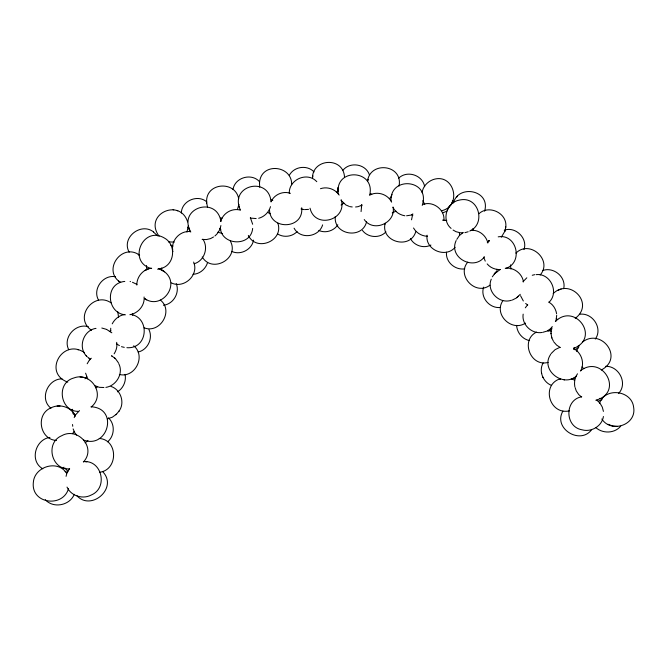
<?xml version="1.0" encoding="UTF-8"?>
<svg xmlns="http://www.w3.org/2000/svg" width="667" height="667" viewBox="0 0 667 667"><rect width="100%" height="100%" fill="white"/><g stroke="black" fill="none" stroke-linecap="round" stroke-linejoin="round"><path stroke-width="1" d="M427.063 235.209C424.996 249.992 445.831 258.496 455.127 247.29M446.506 252.168C445.381 262.031 455.236 270.368 464.774 268.851M361.072 211.597L361.747 204.611M367.475 181.424C369.843 160.705 403.268 164.357 399.041 186.068M385.159 223.228C380.282 241.813 410.163 250.158 415.741 231.791M391.062 200.892C389.695 175.479 430.982 179.281 422.228 205.419M411.531 219.827L412.798 213.824M556.703 315.266L555.978 321.069M291.654 184.651C292.296 164.824 260.08 161.839 259.496 183.575M146.807 269.835L146.473 265.533M110.589 331.732L110.73 328.231M510.48 264.857L510.905 269.051M338.311 194.08C334.184 167.267 375.771 169.243 369.693 195.164M338.119 189.17L338.211 187.652L337.902 190.679L338.202 187.702M335.218 217.217C334.05 235.201 362.573 239.445 366.6 221.652M443.914 220.544C445.114 209.58 432.925 200.592 422.711 204.486M206.712 203.118C204.544 182.5 235.418 179.932 238.686 198.841M551.034 333.7L551.301 328.864L552.209 326.48M181.332 213.081C181.474 200.867 197.715 193.922 206.82 201.909M523.161 314.132C521.469 324.562 531.749 334.225 542.038 332.474M335.234 217.033L335.284 216.508M151.426 268.543C127.114 262.114 142.688 224.996 164.516 238.102C176.271 244.514 175.037 264.09 161.848 268.234M136.835 285.076C136.618 276.755 143.313 268.876 151.684 268.209M312.573 177.464L312.748 175.646L312.54 177.764M289.303 193.422C288.569 179.623 307.312 171.236 316.8 181.691M188.269 226.055L186.968 232.074M422.128 192.721C422.678 186.743 427.472 181.741 432.916 179.673C453.994 172.236 462.631 205.811 441.721 210.722M563.69 288.719C566.475 276.972 553.502 266.425 542.496 270.594M391.104 197.424L391.771 194.514L391.087 197.474M484.601 211.197C490.97 189.903 458.121 184.067 453.493 202.935M501.276 237.235L504.986 231.074M505.744 227.339C507.845 213.307 489.061 204.335 478.964 213.682M368.017 179.248L367.684 180.715L367.942 179.606M504.919 231.391L505.836 226.855M361.497 206.045L361.656 205.286L361.314 206.762M233.025 189.57C234.626 177.555 251.459 172.645 259.446 181.624M576.772 351.576L577.322 349.108L579.34 345.389M391.421 195.99L391.762 194.564M385.034 223.829L384.926 224.279M523.995 249.558C527.989 238.177 515.466 226.196 504.235 230.19M66.066 476.355L66.758 473.662L69.368 468.918M469.751 231.074C486.343 223.72 478.748 195.206 459.196 200.142C446.707 202.326 441.112 220.06 451.092 228.406M253.56 240.112C251.918 249.65 240.487 255.594 231.716 251.392M252.66 228.422C250.917 247.073 221.711 245.606 220.352 228.131M456.161 240.529C448.057 257.687 474.029 271.327 484.475 256.737M238.969 204.369L237.594 208.796M220.902 225.546C220.202 229.598 218.126 233.392 214.907 235.976M573.628 349.375L574.195 347.399M603.427 416.5C601.993 426.13 591.329 432.441 582.133 429.823C564.615 427.013 564.482 399.566 581.724 396.807M483.675 287.11C479.957 297.349 489.62 308.654 500.258 307.479M491.271 279.19C486.076 291.154 499.4 304.577 511.489 300.217M220.777 221.436C222.836 213.232 231.933 207.879 240.12 210.047M599.5 403.402C604.827 386.877 631.941 390.203 633.65 407.429C636.718 425.046 611.08 433.517 601.834 419.001M562.906 411.122C552.86 428.256 579.665 444.989 591.354 430.073M207.612 262.398C205.778 268.859 199.808 274.12 192.971 274.287M270.502 206.653C268.868 212.239 264.332 216.8 258.688 218.284M74.195 417.592L75.296 415.149L79.515 410.605M451.767 203.143L452.835 200.7M580.615 371.052C584.951 363.357 581.574 352.785 573.828 348.674M74.287 494.297C69.868 505.478 53.31 508.821 45.264 499.633M68.518 488.603C62.89 508.129 30.79 503.868 33.35 482.383C34.434 466.583 57.62 459.38 66.5 473.078M118.768 411.447C125.338 403.227 120.935 389.553 110.98 386.435M322.628 224.871C319.043 237.194 300.283 239.795 294.105 228.214M271.194 201.542C274.287 194.472 283.142 190.712 290.395 193.347M129.873 314.699C138.111 313.398 144.972 305.428 144.089 296.99M577.472 373.795C574.837 377.564 573.987 382.249 574.837 386.743M543.171 362.923C538.419 370.91 543.03 382.308 551.626 385.434M550.709 354.327C539.803 369.843 563.173 387.844 576.255 376.163M449.391 206.395L447.165 210.238M502.801 300.809C493.43 314.616 511.956 332.183 525.488 323.111M456.812 239.37L459.388 235.526L463.198 232.566M87.177 363.765L89.42 360.022L91.321 358.229M595.306 339.069C603.151 328.306 592.438 312.223 579.531 314.282M112.223 323.837C114.657 319.126 119.16 315.341 124.487 314.582M83.458 461.981C96.832 447.349 77.397 426.78 61.823 435.676C44.714 442.696 51.517 470.443 69.668 468.851M467.784 262.114C456.17 275.488 475.638 296.281 489.953 285.168M492.296 276.83L495.248 272.928M72.57 433.683L74.062 431.457M114.14 353.835C116.291 350.483 117.484 346.315 116.667 342.346M289.336 175.296C294.039 166.416 307.179 164.624 314.074 171.928M525.304 307.82L527.655 304.719M555.361 321.469C574.837 302.176 600.909 337.694 573.562 348.457M337.827 224.787C333.95 230.899 325.379 233.558 318.809 230.415M522.945 281.782L526.813 277.797M618.643 393.405C628.047 383.458 618.968 365.791 605.611 366.316M551.117 353.577L555.119 349.625L559.888 347.34M107.512 418.818L112.339 417.208L116.4 414.207M115.941 414.757L119.301 410.814M91.179 407.045C106.395 394.589 90.704 371.469 73.887 377.964C55.586 382.816 60.23 411.697 78.373 411.364M84.967 378.798L86.702 376.847M495.356 272.92L496.406 271.828L494.205 273.945L500.158 269.543M549.208 302.093C559.38 292.146 550.358 272.878 536.101 274.637M540.178 274.996C553.101 260.113 529.656 239.386 516.025 253.051M144.147 327.822C160.088 334.042 174.012 310.605 160.305 300.025M520.268 294.314L516.316 298.057L512.348 300.033M487.285 242.471L489.403 240.453M516.583 252.526L516.083 253.01M488.327 241.579L488.911 240.987L487.56 242.288L489.128 240.77M297.115 231.582C292.196 236.735 283.884 237.802 277.814 234.075M385.951 231.849C379.79 238.669 367.842 237.777 362.448 230.415M580.498 370.669C602.418 354.052 624.562 392.363 595.798 400.233M496.406 271.828L495.381 272.82M553.201 293.588C569.543 277.422 595.272 303.377 575.212 318.376M516.817 297.632L518.384 296.215M342.946 170.26C350 161.447 365.624 163.89 369.326 174.637M107.62 441.804C114.674 435.96 115.283 423.995 108.354 417.809M341.07 205.027L343.83 203.152M551.392 328.097L547.274 331.024L542.913 332.283M62.648 468.417L63.999 467.208M620.71 426.188C614.54 433.583 602.643 433.825 595.664 427.464M336.376 192.463L338.386 190.929M85.118 442.813L87.969 440.654M548.124 331.266L551.317 329.323M398.633 178.197C407.07 169.977 422.77 175.029 424.662 186.702M582.675 341.921C601.275 327.73 624.512 357.937 601.267 369.993M392.254 212.923L396.015 211.122M574.887 349.75L578.731 347.607M117.459 391.846C123.278 388.336 126.53 381.032 125.037 374.354M71.202 410.255L72.678 409.28M149.033 268.618L144.981 270.368M536.551 332.108C520.118 339.995 530.423 367.292 548.124 362.398M109.363 331.582L110.864 330.657M389.386 198.433L390.845 197.582M95.856 387.835L97.382 386.985M213.54 236.968L210.555 238.594L206.411 239.578L202.126 239.436M506.111 268.276C523.553 262.373 516.783 233.483 498.207 236.843M572.686 378.614L575.004 377.822M598.374 401.1L601.801 399.816M442.755 212.79L446.832 211.289M362.006 205.069L358.079 206.67L355.569 206.987M194.08 263.773C204.285 261.022 208.863 247.715 202.868 239.161M430.915 245.047C423.753 248.774 414.265 245.673 410.43 238.619M561.18 289.078L558.129 290.212M369.877 195.014C377.572 190.954 387.827 194.314 391.621 202.143M138.136 352.034C147.665 349.967 153.285 338.336 148.933 329.573M105.861 387.394C116.341 385.793 123.804 373.328 118.743 363.623M560.647 378.648C540.77 384.384 549.099 415.174 569.376 410.897M464.899 232.675L468.192 231.741M96.006 328.364C83.225 330.123 77.347 348.082 87.202 356.72M412.398 214.882L406.578 215.783M532.258 275.271L534.709 274.662M163.407 305.269C173.345 304.185 180.015 292.821 176.246 283.575M157.595 269.201L161.923 268.217M99.658 472.244C118.309 469.952 118.276 439.686 99.216 438.452M320.477 188.703C327.28 186.36 335.193 189.086 339.178 195.064M124.787 281.424C104.202 283.3 106.853 313.565 125.438 314.816M49.933 437.419C35.276 439.286 29.24 461.306 42.83 468.818M174.304 242.113L168.376 241.871M256.161 218.559L250.292 218.067M75.271 416.225C71.602 406.987 59.638 403.402 51.067 407.812C35.243 414.232 39.678 439.72 56.528 440.445M442.529 220.135L446.773 220.41M470.777 230.332C478.623 229.481 486.268 235.384 487.835 243.063M62.031 378.856C47.699 378.798 39.145 399.008 50.925 408.196M305.161 209.58L308.521 209.38M126.888 347.707C148.266 349.158 150.217 317.334 130.649 314.424M505.236 268.267C513.715 267.075 522.211 273.453 523.478 281.916M190.387 231.624C180.29 230.365 170.96 240.195 172.728 250.183M60.072 405.986L57.104 406.053M91.062 406.77C119.11 408.137 107.954 449.358 83.517 440.012M187.652 221.944C179.965 197.482 143.122 214.124 159.071 236.243M103.91 387.494L99.366 387.335L95.148 385.801M462.865 232.733L460.255 232.766L456.061 231.707L453.068 230.032M171.227 282.841C183.75 289.203 199.3 275.204 193.63 262.056M83.342 461.672C101.943 459.596 108.371 487.902 91.304 494.989C82.808 499.625 71.061 495.998 67.008 487.085M85.584 461.747L86.902 461.789M220.443 218.059L222.128 218.126M500.175 269.568C495.298 269.76 490.262 267.75 487.177 263.915M115.591 276.763C103.193 274.245 92.179 289.128 98.549 300.133M617.442 426.38L612.756 426.013L607.945 424.279M577.539 346.373L578.197 346.431M82.991 377.314L80.04 376.997M217.767 232.174L222.595 233.592M349.708 206.612L352.218 206.962M101.818 328.022L106.286 329.298M427.389 236.276C421.702 236.126 416.35 232.941 413.523 227.997M130.09 281.516L130.515 281.582M271.152 199.992L272.803 200.267M82.808 351.634C62.014 339.278 42.98 373.061 67.767 382.149M119.368 374.495C135.076 378.331 146.331 355.97 133.692 345.789M559.613 378.948L560.405 379.106M563.99 379.823L564.499 379.923M599.683 398.382L602.318 398.924M301.025 208.938L304.327 209.63M77.722 349.675L78.456 349.825M124.27 347.357L121.477 346.69M177.247 210.655L177.781 210.789M173.078 209.638L173.762 209.813M547.907 330.365L551.284 331.207M404.886 215.783C399.908 214.966 395.156 211.981 392.955 207.345M88.361 326.697C75.621 322.895 62.523 337.502 68.718 349.691M550.467 328.272L552.076 328.806M529.573 340.612C522.386 339.195 517.008 332.6 516.608 325.363M132.466 282.258L136.96 284.4M65.074 471.536L67.467 472.419M158.654 268.759L163.098 270.794M571.202 378.798L574.495 380.107M170.669 245.114L173.036 246.056M106.628 329.415L111.831 332.8M348.933 206.278L345.831 204.944L340.995 200.267M548.649 302.084C553.035 304.319 555.794 308.946 556.62 313.715M267.992 212.548L270.21 213.757M146.732 299.867L144.456 298.457C161.297 310.647 181.291 284.684 164.457 271.719C157.42 267.075 167.992 274.129 163.373 271.027M72.803 413.573L75.504 415.091M119.41 345.614L116.683 343.947M187.811 227.255L189.436 228.389M91.496 330.273C73.162 317.7 93.714 290.904 111.039 302.835M556.286 318.718L557.729 319.66M560.28 347.532L556.611 345.097L553.735 341.829M139.62 255.194C121.819 242.171 101.709 270.735 120.685 282.516L118.501 280.965M139.286 255.019L138.244 254.31L139.42 255.161M90.379 359.296L87.886 357.287M153.543 231.933C140.887 221.936 121.01 237.735 129.173 252.193M153.51 232.049L157.612 235.868M525.646 303.493L527.747 305.011M118.434 362.815L115.474 358.671L111.531 355.761L112.131 356.203M114.482 357.937L115.474 358.671M67.784 471.227L65.058 468.109M581.924 366.992L583.925 368.701M411.547 214.449L412.806 215.549M581.449 396.948L578.731 394.597L576.255 390.912L575.121 387.577M76.672 495.481C91.129 511.881 118.734 487.71 102.443 471.402M596.815 400.092L600.025 403.243L602.284 407.103L603.435 411.397M364.24 219.56C373.537 233.033 396.298 222.661 393.055 207.028M370.585 193.405L371.761 194.597M76.622 435.059L74.912 432.983L73.12 428.914M523.328 300.975L520.543 295.723M219.768 228.347L220.827 229.731M424.771 204.41L422.861 200.717M250.383 217.709L252.66 224.262M248.324 235.426C256.445 252.234 283.984 240.862 277.847 223.22M188.036 227.547L190.112 231.541M86.151 355.636L86.46 356.095M83.717 351.968L84.192 352.685M202.226 256.953C212.156 273.887 239.82 258.346 230.332 241.087M87.744 378.864L85.601 373.195M71.836 410.197L74.087 413.84M240.412 210.038C228.789 185.042 269.185 175.638 271.027 201.976M190.779 232.016C177.18 207.754 216.75 195.589 220.919 221.369M485.243 261.122L483.717 257.17M550.925 333.091L551.834 337.944L553.352 341.054M238.961 206.428L239.361 207.379M89.128 358.246L89.745 359.855M541.454 372.945L541.671 373.587M542.78 376.947L542.996 377.58M206.587 202.451L207.529 207.204M117.692 311.456L118.609 317.4M172.786 251.017L172.953 251.617M472.845 228.556L473.278 230.198M132.366 313.698L132.758 315.366M341.212 199.75C347.399 220.152 314.999 229.44 310.022 208.196M344.522 177.172C343.455 156.295 312.231 158.396 312.464 178.189M551.717 337.294L551.834 337.944M161.339 268.142L161.614 269.852M72.511 424.512L72.753 426.271M301.717 207.745C303.852 229.498 270.085 230.398 269.51 209.963M459.396 232.708L459.571 235.259M259.463 182.883L259.713 187.269M496.965 269.235L497.015 271.786M457.395 196.248L456.862 196.832L457.395 196.248M450.684 205.094L450.133 205.686L450.684 205.094"/></g></svg>
